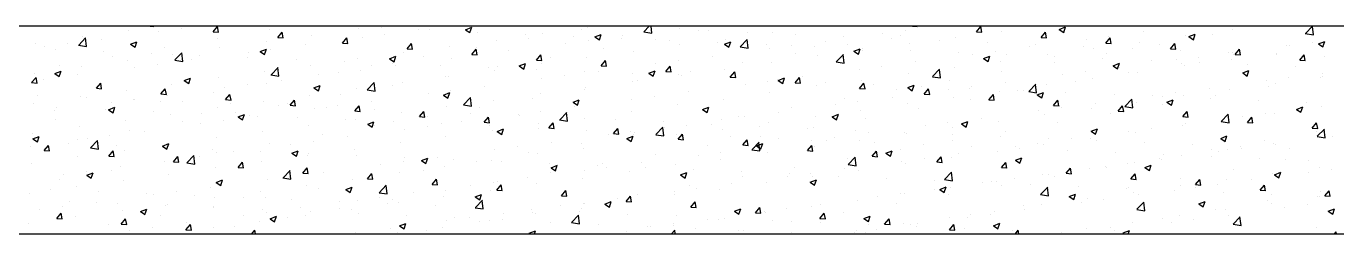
# Model space of a CAD drawing. Header units: millimetres. Extents: x 331487 to 517269, y 198509 to 399936.
# Drawn here: x 445057 to 446511, y 332579 to 332809 of the extents above; entities that cross this region are included whole.
import ezdxf

# ---------------------------------------------------------------- set-up
doc = ezdxf.new("R2010")
doc.units = ezdxf.units.MM
doc.header["$MEASUREMENT"] = 0
doc.layers.add('9th_Column', color=2, linetype='Continuous', lineweight=25)
doc.layers.add('COLUMN', color=6, linetype='Continuous')

msp = doc.modelspace()

# ---------------------------------------------------------------- linework, layer by layer
at = {"layer": '9th_Column'}
for p, q in [((447704.3, 332808.5), (443134.3, 332808.5)), ((442904.3, 332578.5), (447934.3, 332578.5))]:
    msp.add_line(p, q, dxfattribs=at)
at = {"layer": 'COLUMN', "color": 2, "linetype": 'Continuous'}
for p, q in [((445170.1, 332804), (445170.1, 332804)), ((445194.1, 332808.5), (445198.2, 332808.2)), ((445198.2, 332808.1), (445198.1, 332808.5)), ((445203.3, 332802.4), (445203.3, 332802.4)), ((445228.4, 332805.7), (445228.4, 332805.7)), ((445263.9, 332802.4), (445268.8, 332808.1)), ((445263.9, 332802.4), (445269.9, 332801.9)), ((445269.9, 332801.9), (445268.8, 332808.1)), ((445326.8, 332804.9), (445326.8, 332804.9)), ((445335.7, 332796.1), (445340.5, 332801.9)), ((445341.6, 332795.6), (445340.5, 332801.9)), ((445425.2, 332805.6), (445425.2, 332805.6)), ((445450.3, 332806.7), (445450.3, 332806.7)), ((445492.1, 332804.4), (445492.1, 332804.4)), ((445503.7, 332804.4), (445503.7, 332804.4)), ((445543.8, 332804.7), (445550.8, 332807.4)), ((445543.8, 332804.7), (445548.8, 332801.4)), ((445548.8, 332801.4), (445550.8, 332807.4)), ((445557.1, 332802.1), (445557.1, 332802.1)), ((445629.1, 332800.3), (445629.1, 332800.3)), ((445672.6, 332805.3), (445672.6, 332805.3)), ((445679.6, 332806.7), (445679.6, 332806.7)), ((445741.8, 332802.3), (445747.8, 332808.5)), ((445741.8, 332802.2), (445750.6, 332800.8)), ((445749.5, 332806.6), (445749.5, 332806.6)), ((445750.6, 332800.9), (445749.8, 332808.5)), ((445781, 332806.5), (445781, 332806.5)), ((445802.9, 332804.3), (445802.9, 332804.3)), ((445813.2, 332803.4), (445813.2, 332803.4)), ((445856.3, 332802), (445856.3, 332802)), ((445884.1, 332801.8), (445884.1, 332801.8)), ((446006.9, 332800.2), (446006.9, 332800.2)), ((446031.9, 332803.5), (446031.9, 332803.5)), ((446040, 332808.5), (446045, 332808.1)), ((446045, 332808.1), (446044.9, 332808.5)), ((446069.8, 332808.5), (446069.8, 332808.5)), ((446084.6, 332808.4), (446084.6, 332808.4)), ((446110.8, 332802.3), (446115.6, 332808.1)), ((446110.8, 332802.3), (446116.8, 332801.8)), ((446116.7, 332801.8), (446115.6, 332808.1)), ((446138.6, 332802.9), (446138.6, 332802.9)), ((446182.5, 332796), (446187.3, 332801.8)), ((446188.5, 332795.5), (446187.3, 332801.8)), ((446202.7, 332805), (446209.7, 332807.7)), ((446202.7, 332805), (446207.6, 332801.6)), ((446207.6, 332801.6), (446209.7, 332807.7)), ((446295.6, 332802.3), (446295.6, 332802.3)), ((446394.4, 332805.1), (446394.4, 332805.1)), ((446475.6, 332800.3), (446484.5, 332799)), ((446475.7, 332800.4), (446483.4, 332808.5)), ((446484.5, 332799), (446483.4, 332808.4)), ((445066.9, 332789.5), (445066.9, 332789.5)), ((445077.3, 332785.8), (445077.3, 332785.8)), ((445102.3, 332789.1), (445102.3, 332789.1)), ((445114.7, 332787.6), (445123.6, 332786.2)), ((445114.8, 332787.7), (445122.5, 332795.8)), ((445118.8, 332797), (445118.8, 332797)), ((445123.6, 332786.2), (445122.5, 332795.7)), ((445140.2, 332794.1), (445140.2, 332794.1)), ((445172.4, 332788.5), (445179.4, 332791.2)), ((445172.4, 332788.5), (445177.3, 332785.2)), ((445177.3, 332785.2), (445179.3, 332791.2)), ((445268.5, 332794.9), (445268.5, 332794.9)), ((445322.7, 332791.7), (445322.7, 332791.7)), ((445335.7, 332796.1), (445341.6, 332795.6)), ((445366, 332787.8), (445366, 332787.8)), ((445373.2, 332798.1), (445373.2, 332798.1)), ((445407.4, 332789.9), (445412.2, 332795.6)), ((445407.4, 332789.9), (445413.4, 332789.3)), ((445413.4, 332789.3), (445412.2, 332795.6)), ((445429.2, 332796.1), (445429.2, 332796.1)), ((445454.2, 332799.4), (445454.2, 332799.4)), ((445479.1, 332783.6), (445483.9, 332789.3)), ((445485.1, 332783), (445483.9, 332789.3)), ((445525.8, 332785.7), (445525.8, 332785.7)), ((445577.8, 332793.2), (445577.8, 332793.2)), ((445610.5, 332799.9), (445610.5, 332799.9)), ((445614.3, 332795.3), (445614.3, 332795.3)), ((445655, 332789.9), (445655, 332789.9)), ((445663.9, 332797.6), (445663.9, 332797.6)), ((445680, 332793.2), (445680, 332793.2)), ((445687.5, 332796.7), (445694.5, 332799.4)), ((445687.5, 332796.7), (445692.5, 332793.4)), ((445692.5, 332793.4), (445694.5, 332799.4)), ((445717.3, 332795.4), (445717.3, 332795.4)), ((445717.9, 332798.2), (445717.9, 332798.2)), ((445754.8, 332793.4), (445754.8, 332793.4)), ((445770.6, 332793.1), (445770.6, 332793.1)), ((445781.7, 332787.9), (445781.7, 332787.9)), ((445824, 332790.9), (445824, 332790.9)), ((445831.2, 332788.7), (445838.2, 332791.4)), ((445831.2, 332788.7), (445836.2, 332785.4)), ((445832.2, 332794.3), (445832.2, 332794.3)), ((445836.2, 332785.4), (445838.2, 332791.4)), ((445848.5, 332785.7), (445857.4, 332784.3)), ((445848.6, 332785.8), (445856.4, 332793.9)), ((445857.4, 332784.3), (445856.3, 332793.8)), ((445877.4, 332788.6), (445877.4, 332788.6)), ((445905.8, 332786.9), (445905.8, 332786.9)), ((445909.7, 332799.8), (445909.7, 332799.8)), ((445930.8, 332786.4), (445930.8, 332786.4)), ((445943.7, 332791.9), (445943.7, 332791.9)), ((445963.1, 332797.5), (445963.1, 332797.5)), ((445968, 332788.4), (445968, 332788.4)), ((446016.5, 332795.3), (446016.5, 332795.3)), ((446026.3, 332798.4), (446026.3, 332798.4)), ((446036.7, 332789.5), (446036.7, 332789.5)), ((446069.8, 332793), (446069.8, 332793)), ((446088, 332796.5), (446088, 332796.5)), ((446123.2, 332790.8), (446123.2, 332790.8)), ((446169.5, 332785.7), (446169.5, 332785.7)), ((446176.6, 332788.5), (446176.6, 332788.5)), ((446182.5, 332796), (446188.5, 332795.5)), ((446230, 332786.3), (446230, 332786.3)), ((446232.7, 332794), (446232.7, 332794)), ((446254.2, 332789.8), (446259, 332795.5)), ((446254.2, 332789.8), (446260.2, 332789.2)), ((446257.7, 332797.3), (446257.7, 332797.3)), ((446260.2, 332789.2), (446259, 332795.5)), ((446291.1, 332790.6), (446291.1, 332790.6)), ((446313.8, 332788.8), (446313.8, 332788.8)), ((446326, 332783.5), (446330.8, 332789.2)), ((446331.9, 332783), (446330.8, 332789.2)), ((446343.1, 332798.1), (446343.1, 332798.1)), ((446346.4, 332797), (446353.4, 332799.6)), ((446346.4, 332797), (446351.4, 332793.6)), ((446351.4, 332793.6), (446353.4, 332799.6)), ((446372.1, 332798.8), (446372.1, 332798.8)), ((446454.4, 332786.9), (446454.4, 332786.9)), ((446458.5, 332787.7), (446458.5, 332787.7)), ((446483.5, 332791), (446483.5, 332791)), ((446490.1, 332789), (446497.1, 332791.6)), ((446490.1, 332789), (446495.1, 332785.6)), ((446495.1, 332785.6), (446497.1, 332791.6)), ((446495.6, 332785.7), (446495.6, 332785.7)), ((445089.1, 332782.8), (445089.1, 332782.8)), ((445142.4, 332780.5), (445142.4, 332780.5)), ((445151.8, 332774.9), (445151.8, 332774.9)), ((445195.8, 332778.3), (445195.8, 332778.3)), ((445210.1, 332784.9), (445210.1, 332784.9)), ((445219.4, 332777.1), (445219.4, 332777.1)), ((445221.5, 332771.1), (445229.3, 332779.2)), ((445230.3, 332769.6), (445229.2, 332779.1)), ((445239.9, 332771.2), (445239.9, 332771.2)), ((445249.2, 332776), (445249.2, 332776)), ((445271.4, 332784.6), (445271.4, 332784.6)), ((445302.6, 332773.8), (445302.6, 332773.8)), ((445303.1, 332779.5), (445303.1, 332779.5)), ((445316.1, 332780.5), (445323.1, 332783.2)), ((445316.1, 332780.5), (445321, 332777.2)), ((445321, 332777.1), (445323.1, 332783.2)), ((445328.1, 332782.8), (445328.1, 332782.8)), ((445356, 332771.5), (445356, 332771.5)), ((445424, 332772.3), (445424, 332772.3)), ((445459.8, 332772.5), (445466.8, 332775.2)), ((445459.8, 332772.5), (445464.8, 332769.1)), ((445464.7, 332769.1), (445466.8, 332775.2)), ((445475.3, 332779.3), (445475.3, 332779.3)), ((445479.1, 332783.6), (445485.1, 332783.1)), ((445497.6, 332775.3), (445497.6, 332775.3)), ((445528.9, 332773.3), (445528.9, 332773.3)), ((445550.8, 332777.3), (445555.7, 332783)), ((445550.8, 332777.3), (445556.8, 332776.8)), ((445553.9, 332776.6), (445553.9, 332776.6)), ((445556.8, 332776.8), (445555.7, 332783)), ((445555.9, 332785.3), (445555.9, 332785.3)), ((445591.8, 332781.6), (445591.8, 332781.6)), ((445622.6, 332771), (445627.4, 332776.8)), ((445628.5, 332770.5), (445627.4, 332776.8)), ((445638.2, 332773.4), (445638.2, 332773.4)), ((445678.4, 332773.4), (445678.4, 332773.4)), ((445696.5, 332783.4), (445696.5, 332783.4)), ((445730.3, 332780.9), (445730.3, 332780.9)), ((445817.6, 332775.3), (445817.6, 332775.3)), ((445880.8, 332783.6), (445880.8, 332783.6)), ((445909.7, 332778.4), (445909.7, 332778.4)), ((445934.2, 332775.6), (445934.2, 332775.6)), ((445955.3, 332769.2), (445963.1, 332777.3)), ((445964.1, 332767.7), (445963, 332777.2)), ((445974.9, 332780.7), (445981.9, 332783.4)), ((445974.9, 332780.7), (445979.9, 332777.4)), ((445979.9, 332777.4), (445981.9, 332783.4)), ((445984.2, 332784.1), (445984.2, 332784.1)), ((445984.8, 332782), (445984.8, 332782)), ((446037.5, 332781.8), (446037.5, 332781.8)), ((446090.9, 332779.6), (446090.9, 332779.6)), ((446106.6, 332777.4), (446106.6, 332777.4)), ((446118.7, 332772.7), (446125.7, 332775.4)), ((446118.7, 332772.7), (446123.6, 332769.4)), ((446123.6, 332769.4), (446125.6, 332775.4)), ((446131.6, 332780.7), (446131.6, 332780.7)), ((446144.3, 332777.3), (446144.3, 332777.3)), ((446189.3, 332777.1), (446189.3, 332777.1)), ((446197.7, 332775.1), (446197.7, 332775.1)), ((446240.6, 332784.2), (446240.6, 332784.2)), ((446251.1, 332772.8), (446251.1, 332772.8)), ((446255.5, 332778.8), (446255.5, 332778.8)), ((446283.4, 332784), (446283.4, 332784)), ((446326, 332783.5), (446331.9, 332783)), ((446332.4, 332771.1), (446332.4, 332771.1)), ((446336.8, 332781.7), (446336.8, 332781.7)), ((446357.5, 332774.4), (446357.5, 332774.4)), ((446390.1, 332779.5), (446390.1, 332779.5)), ((446393.2, 332771.8), (446393.2, 332771.8)), ((446395.3, 332779.4), (446395.3, 332779.4)), ((446396.1, 332776.9), (446396.1, 332776.9)), ((446397.7, 332777.2), (446402.5, 332783)), ((446397.7, 332777.2), (446403.7, 332776.7)), ((446403.7, 332776.7), (446402.5, 332783)), ((446443.5, 332777.2), (446443.5, 332777.2)), ((446443.7, 332778.2), (446443.7, 332778.2)), ((446469.4, 332770.9), (446474.2, 332776.7)), ((446475.4, 332770.4), (446474.2, 332776.7)), ((446496.9, 332775), (446496.9, 332775)), ((445088.3, 332756.3), (445095.3, 332758.9)), ((445093.3, 332752.9), (445095.3, 332758.9)), ((445093.5, 332764.9), (445093.5, 332764.9)), ((445117.6, 332763.7), (445117.6, 332763.7)), ((445168.9, 332770.7), (445168.9, 332770.7)), ((445177, 332762.9), (445177, 332762.9)), ((445202.1, 332766.2), (445202.1, 332766.2)), ((445221.4, 332771), (445230.3, 332769.6)), ((445321.5, 332758.4), (445321.5, 332758.4)), ((445328.2, 332754.6), (445336, 332762.7)), ((445337, 332753.1), (445335.9, 332762.6)), ((445372, 332764.8), (445372, 332764.8)), ((445402.8, 332756.7), (445402.8, 332756.7)), ((445409.4, 332769.3), (445409.4, 332769.3)), ((445427.9, 332760), (445427.9, 332760)), ((445439.3, 332765.3), (445439.3, 332765.3)), ((445462.7, 332767), (445462.7, 332767)), ((445465.8, 332765), (445465.8, 332765)), ((445516.1, 332764.7), (445516.1, 332764.7)), ((445569.5, 332762.5), (445569.5, 332762.5)), ((445576.5, 332759.9), (445576.5, 332759.9)), ((445579.9, 332763.4), (445579.9, 332763.4)), ((445603.5, 332764.5), (445610.5, 332767.2)), ((445603.5, 332764.5), (445608.5, 332761.1)), ((445608.5, 332761.1), (445610.5, 332767.2)), ((445622.6, 332771), (445628.5, 332770.5)), ((445622.9, 332760.2), (445622.9, 332760.2)), ((445627.9, 332767), (445627.9, 332767)), ((445676.3, 332758), (445676.3, 332758)), ((445691.6, 332758.7), (445691.6, 332758.7)), ((445694.3, 332764.7), (445699.1, 332770.5)), ((445694.3, 332764.7), (445700.3, 332764.2)), ((445700.3, 332764.2), (445699.1, 332770.5)), ((445747.2, 332756.5), (445754.2, 332759.2)), ((445752.2, 332753.1), (445754.2, 332759.2)), ((445754.7, 332767), (445754.7, 332767)), ((445766, 332758.5), (445770.8, 332764.2)), ((445766, 332758.5), (445772, 332758)), ((445772, 332757.9), (445770.8, 332764.2)), ((445779.8, 332770.3), (445779.8, 332770.3)), ((445793, 332758.4), (445793, 332758.4)), ((445831, 332761), (445831, 332761)), ((445837.7, 332752.2), (445842.6, 332757.9)), ((445843.7, 332751.7), (445842.6, 332757.9)), ((445851.4, 332768.4), (445851.4, 332768.4)), ((445882.9, 332768.5), (445882.9, 332768.5)), ((445955.2, 332769.1), (445964.1, 332767.7)), ((445980.5, 332760.8), (445980.5, 332760.8)), ((446005.6, 332764.1), (446005.6, 332764.1)), ((446043.5, 332769.1), (446043.5, 332769.1)), ((446062, 332752.7), (446069.8, 332760.8)), ((446070.8, 332751.2), (446069.7, 332760.7)), ((446086.8, 332763.2), (446086.8, 332763.2)), ((446137.3, 332769.6), (446137.3, 332769.6)), ((446138.8, 332758.8), (446138.8, 332758.8)), ((446197.1, 332768.8), (446197.1, 332768.8)), ((446231.4, 332757.8), (446231.4, 332757.8)), ((446262.4, 332764.7), (446269.4, 332767.4)), ((446262.4, 332764.7), (446267.3, 332761.4)), ((446267.3, 332761.3), (446269.4, 332767.4)), ((446269.3, 332762.8), (446269.3, 332762.8)), ((446279.4, 332756.9), (446279.4, 332756.9)), ((446289.9, 332757.3), (446289.9, 332757.3)), ((446304.5, 332770.6), (446304.5, 332770.6)), ((446337.7, 332766.9), (446337.7, 332766.9)), ((446341.9, 332764.8), (446341.9, 332764.8)), ((446357.8, 332768.3), (446357.8, 332768.3)), ((446406.1, 332756.7), (446413.1, 332759.4)), ((446406.1, 332756.7), (446411.1, 332753.3)), ((446411, 332753.3), (446413.1, 332759.4)), ((446411.2, 332766.1), (446411.2, 332766.1)), ((446464.6, 332763.8), (446464.6, 332763.8)), ((446469.4, 332770.9), (446475.4, 332770.4)), ((446495.1, 332756.6), (446495.1, 332756.6)), ((445062.6, 332746), (445067.5, 332751.8)), ((445062.6, 332746), (445068.6, 332745.5)), ((445065.6, 332756.2), (445065.6, 332756.2)), ((445068.6, 332745.5), (445067.5, 332751.7)), ((445076, 332749.6), (445076, 332749.6)), ((445088.3, 332756.3), (445093.3, 332752.9)), ((445113.9, 332754.6), (445113.9, 332754.6)), ((445134.4, 332739.7), (445139.2, 332745.5)), ((445140.3, 332739.2), (445139.2, 332745.5)), ((445218.2, 332743.8), (445218.2, 332743.8)), ((445232, 332748.3), (445239, 332750.9)), ((445232, 332748.3), (445237, 332744.9)), ((445237, 332744.9), (445239, 332750.9)), ((445270.2, 332751.3), (445270.2, 332751.3)), ((445301.8, 332743.4), (445301.8, 332743.4)), ((445322.7, 332745.3), (445322.7, 332745.3)), ((445328.1, 332754.5), (445337, 332753.1)), ((445339.7, 332748.4), (445339.7, 332748.4)), ((445375.8, 332740.2), (445382.8, 332742.9)), ((445380.7, 332736.9), (445382.8, 332742.9)), ((445381, 332755.3), (445381, 332755.3)), ((445434.9, 332738), (445442.7, 332746.1)), ((445443.7, 332736.5), (445442.6, 332746)), ((445463.3, 332743.3), (445463.3, 332743.3)), ((445474.1, 332746), (445474.1, 332746)), ((445521.6, 332753.3), (445521.6, 332753.3)), ((445524.6, 332752.4), (445524.6, 332752.4)), ((445565.5, 332742.1), (445565.5, 332742.1)), ((445628.7, 332750.4), (445628.7, 332750.4)), ((445653.7, 332753.7), (445653.7, 332753.7)), ((445729.1, 332747.6), (445729.1, 332747.6)), ((445729.7, 332755.7), (445729.7, 332755.7)), ((445734.7, 332748.4), (445734.7, 332748.4)), ((445747.2, 332756.5), (445752.2, 332753.1)), ((445780.5, 332754.6), (445780.5, 332754.6)), ((445783, 332753.5), (445783, 332753.5)), ((445836.4, 332751.2), (445836.4, 332751.2)), ((445837.7, 332752.2), (445843.7, 332751.7)), ((445854.5, 332744.2), (445854.5, 332744.2)), ((445879.5, 332747.5), (445879.5, 332747.5)), ((445889.8, 332749), (445889.8, 332749)), ((445890.9, 332748.5), (445897.9, 332751.2)), ((445890.9, 332748.5), (445895.9, 332745.1)), ((445895.9, 332745.1), (445897.9, 332751.2)), ((445909.5, 332745.9), (445914.3, 332751.7)), ((445909.5, 332745.9), (445915.4, 332745.4)), ((445915.4, 332745.4), (445914.3, 332751.7)), ((445917.4, 332752.5), (445917.4, 332752.5)), ((445933, 332742.3), (445933, 332742.3)), ((445943.2, 332746.7), (445943.2, 332746.7)), ((445981.2, 332739.6), (445986, 332745.4)), ((445983.5, 332748.7), (445983.5, 332748.7)), ((445987.2, 332739.1), (445986, 332745.4)), ((445996.6, 332744.4), (445996.6, 332744.4)), ((446034.6, 332740.5), (446041.6, 332743.1)), ((446035.5, 332756.2), (446035.5, 332756.2)), ((446039.6, 332737.1), (446041.6, 332743.1)), ((446049.9, 332742.2), (446049.9, 332742.2)), ((446061.9, 332752.6), (446070.8, 332751.2)), ((446080.5, 332748.8), (446080.5, 332748.8)), ((446143.2, 332746.2), (446143.2, 332746.2)), ((446168.7, 332736.1), (446176.5, 332744.2)), ((446177.5, 332734.6), (446176.4, 332744.1)), ((446188.1, 332743.8), (446188.1, 332743.8)), ((446206.4, 332754.5), (446206.4, 332754.5)), ((446221.1, 332746.8), (446221.1, 332746.8)), ((446239.4, 332750.9), (446239.4, 332750.9)), ((446432.2, 332748.3), (446432.2, 332748.3)), ((446442.5, 332744.9), (446442.5, 332744.9)), ((446457.2, 332751.6), (446457.2, 332751.6)), ((446492.6, 332751.9), (446492.6, 332751.9)), ((446494.4, 332752.4), (446494.4, 332752.4)), ((445069.6, 332731.7), (445069.6, 332731.7)), ((445116.4, 332730.4), (445116.4, 332730.4)), ((445123, 332729.4), (445123, 332729.4)), ((445134.4, 332739.7), (445140.3, 332739.2)), ((445167.7, 332737.4), (445167.7, 332737.4)), ((445206.1, 332733.5), (445210.9, 332739.2)), ((445206.1, 332733.5), (445212.1, 332732.9)), ((445212.1, 332732.9), (445210.9, 332739.2)), ((445213.6, 332731.8), (445213.6, 332731.8)), ((445264.3, 332735.3), (445264.3, 332735.3)), ((445276.8, 332740.1), (445276.8, 332740.1)), ((445277.8, 332727.2), (445282.6, 332732.9)), ((445283.8, 332726.7), (445282.6, 332732.9)), ((445370.8, 332731.5), (445370.8, 332731.5)), ((445375.8, 332740.2), (445380.7, 332736.9)), ((445404.9, 332733.3), (445404.9, 332733.3)), ((445422.7, 332739), (445422.7, 332739)), ((445434.8, 332737.9), (445443.7, 332736.5)), ((445502.6, 332733.8), (445502.6, 332733.8)), ((445519.5, 332732.2), (445526.5, 332734.9)), ((445519.5, 332732.2), (445524.4, 332728.9)), ((445524.4, 332728.9), (445526.5, 332734.9)), ((445527.6, 332737.1), (445527.6, 332737.1)), ((445541.7, 332721.5), (445549.4, 332729.6)), ((445550.5, 332720), (445549.4, 332729.5)), ((445618.1, 332728.4), (445618.1, 332728.4)), ((445626.7, 332733.7), (445626.7, 332733.7)), ((445676.4, 332738.4), (445676.4, 332738.4)), ((445677.2, 332740.1), (445677.2, 332740.1)), ((445728.4, 332727.6), (445728.4, 332727.6)), ((445753.5, 332730.9), (445753.5, 332730.9)), ((445791.3, 332735.9), (445791.3, 332735.9)), ((445829.8, 332727.7), (445829.8, 332727.7)), ((445881.7, 332735.2), (445881.7, 332735.2)), ((445963.9, 332728.8), (445963.9, 332728.8)), ((445981.2, 332739.6), (445987.2, 332739.1)), ((446017.1, 332729.6), (446017.1, 332729.6)), ((446022.2, 332738.8), (446022.2, 332738.8)), ((446034.6, 332740.5), (446039.6, 332737.1)), ((446052.9, 332733.4), (446057.7, 332739.1)), ((446052.9, 332733.4), (446058.9, 332732.9)), ((446058.9, 332732.8), (446057.7, 332739.1)), ((446080.3, 332737.9), (446080.3, 332737.9)), ((446085.6, 332729.9), (446085.6, 332729.9)), ((446103.3, 332739.9), (446103.3, 332739.9)), ((446105.3, 332741.2), (446105.3, 332741.2)), ((446124.6, 332727.1), (446129.5, 332732.8)), ((446130.6, 332726.6), (446129.5, 332732.8)), ((446136.1, 332736.3), (446136.1, 332736.3)), ((446156.7, 332737.7), (446156.7, 332737.7)), ((446162.8, 332736.8), (446162.8, 332736.8)), ((446168.7, 332736), (446177.5, 332734.6)), ((446178.3, 332732.5), (446185.3, 332735.1)), ((446178.3, 332732.5), (446183.3, 332729.1)), ((446183.3, 332729.1), (446185.3, 332735.1)), ((446210.1, 332735.4), (446210.1, 332735.4)), ((446263.5, 332733.2), (446263.5, 332733.2)), ((446275.5, 332719.6), (446283.3, 332727.7)), ((446284.3, 332718.1), (446283.2, 332727.6)), ((446306.1, 332731.7), (446306.1, 332731.7)), ((446316.9, 332730.9), (446316.9, 332730.9)), ((446331.2, 332735), (446331.2, 332735)), ((446340.6, 332731.5), (446340.6, 332731.5)), ((446369, 332740), (446369, 332740)), ((446370.2, 332728.7), (446370.2, 332728.7)), ((446375.9, 332731.9), (446375.9, 332731.9)), ((446392, 332738.5), (446392, 332738.5)), ((446434.2, 332741.9), (446434.2, 332741.9)), ((445064.4, 332722.9), (445064.4, 332722.9)), ((445087.6, 332715.2), (445087.6, 332715.2)), ((445090.7, 332718.3), (445090.7, 332718.3)), ((445144.1, 332716), (445144.1, 332716)), ((445147.7, 332715.2), (445147.7, 332715.2)), ((445148, 332716), (445155, 332718.7)), ((445148, 332716), (445153, 332712.6)), ((445150.7, 332723.5), (445150.7, 332723.5)), ((445153, 332712.6), (445155, 332718.7)), ((445175.8, 332726.8), (445175.8, 332726.8)), ((445176.4, 332727.2), (445176.4, 332727.2)), ((445197.4, 332713.7), (445197.4, 332713.7)), ((445206, 332725.2), (445206, 332725.2)), ((445229.7, 332724.9), (445229.7, 332724.9)), ((445268.9, 332718), (445268.9, 332718)), ((445277.8, 332727.2), (445283.8, 332726.7)), ((445283.1, 332722.7), (445283.1, 332722.7)), ((445288.3, 332713.3), (445288.3, 332713.3)), ((445320.3, 332725.1), (445320.3, 332725.1)), ((445336.5, 332720.4), (445336.5, 332720.4)), ((445346.6, 332723.3), (445346.6, 332723.3)), ((445349.5, 332720.9), (445354.4, 332726.7)), ((445349.5, 332720.9), (445355.5, 332720.4)), ((445355.5, 332720.4), (445354.4, 332726.6)), ((445376.5, 332717.2), (445376.5, 332717.2)), ((445389.9, 332718.2), (445389.9, 332718.2)), ((445401.6, 332720.5), (445401.6, 332720.5)), ((445421.3, 332714.6), (445426.1, 332720.4)), ((445421.3, 332714.6), (445427.2, 332714.1)), ((445427.2, 332714.1), (445426.1, 332720.4)), ((445439.4, 332725.5), (445439.4, 332725.5)), ((445443.3, 332715.9), (445443.3, 332715.9)), ((445493, 332708.4), (445497.8, 332714.1)), ((445496.7, 332713.6), (445496.7, 332713.6)), ((445499, 332707.8), (445497.8, 332714.1)), ((445523.4, 332719.1), (445523.4, 332719.1)), ((445541.6, 332721.4), (445550.5, 332720)), ((445559.8, 332718.3), (445559.8, 332718.3)), ((445575.3, 332726.6), (445575.3, 332726.6)), ((445627.4, 332714.3), (445627.4, 332714.3)), ((445648.4, 332704.9), (445656.2, 332713)), ((445657.2, 332703.4), (445656.1, 332712.9)), ((445663.2, 332724.2), (445670.2, 332726.9)), ((445663.2, 332724.2), (445668.2, 332720.9)), ((445665.3, 332719.3), (445665.3, 332719.3)), ((445668.2, 332720.9), (445670.2, 332726.9)), ((445727.9, 332714.3), (445727.9, 332714.3)), ((445779.2, 332721.3), (445779.2, 332721.3)), ((445806.9, 332716.2), (445813.9, 332718.9)), ((445806.9, 332716.2), (445811.9, 332712.9)), ((445811.9, 332712.9), (445813.9, 332718.9)), ((445891.1, 332713), (445891.1, 332713)), ((445905.5, 332718.7), (445905.5, 332718.7)), ((445954.2, 332721.3), (445954.2, 332721.3)), ((445979.3, 332724.6), (445979.3, 332724.6)), ((445982.3, 332715.4), (445982.3, 332715.4)), ((446034.3, 332722.9), (446034.3, 332722.9)), ((446046.1, 332716.8), (446046.1, 332716.8)), ((446104.5, 332726.8), (446104.5, 332726.8)), ((446124.6, 332727.1), (446130.6, 332726.6)), ((446180.1, 332715.1), (446180.1, 332715.1)), ((446196.4, 332720.8), (446201.2, 332726.6)), ((446196.4, 332720.8), (446202.4, 332720.3)), ((446202.3, 332720.3), (446201.2, 332726.6)), ((446205.1, 332718.4), (446205.1, 332718.4)), ((446238.2, 332717.6), (446238.2, 332717.6)), ((446243, 332723.4), (446243, 332723.4)), ((446268.1, 332714.5), (446272.9, 332720.3)), ((446268.1, 332714.5), (446274.1, 332714)), ((446274.1, 332714), (446272.9, 332720.3)), ((446275.4, 332719.5), (446284.3, 332718.1)), ((446288.7, 332724), (446288.7, 332724)), ((446317.6, 332721.9), (446317.6, 332721.9)), ((446322.1, 332724.4), (446329.1, 332727.1)), ((446322.1, 332724.4), (446327, 332721.1)), ((446327, 332721.1), (446329.1, 332727.1)), ((446339.8, 332708.3), (446344.6, 332714)), ((446345.8, 332707.7), (446344.6, 332714)), ((446423.6, 332726.4), (446423.6, 332726.4)), ((446465.8, 332716.4), (446472.8, 332719.1)), ((446465.8, 332716.4), (446470.7, 332713.1)), ((446468.8, 332717.1), (446468.8, 332717.1)), ((446470.7, 332713.1), (446472.8, 332719.1)), ((446477, 332724.1), (446477, 332724.1)), ((446493.2, 332719.1), (446493.2, 332719.1)), ((445089.4, 332705.2), (445089.4, 332705.2)), ((445166.5, 332704.2), (445166.5, 332704.2)), ((445217, 332710.6), (445217, 332710.6)), ((445230, 332703.3), (445230, 332703.3)), ((445250.5, 332700.6), (445250.5, 332700.6)), ((445250.8, 332711.5), (445250.8, 332711.5)), ((445275.5, 332703.9), (445275.5, 332703.9)), ((445291.7, 332708), (445298.7, 332710.7)), ((445291.7, 332708), (445296.7, 332704.6)), ((445296.7, 332704.6), (445298.7, 332710.7)), ((445304.2, 332709.2), (445304.2, 332709.2)), ((445313.4, 332708.9), (445313.4, 332708.9)), ((445357.6, 332707), (445357.6, 332707)), ((445411, 332704.7), (445411, 332704.7)), ((445421.5, 332705.7), (445421.5, 332705.7)), ((445435.4, 332700), (445442.4, 332702.7)), ((445435.4, 332700), (445440.4, 332696.6)), ((445440.4, 332696.6), (445442.4, 332702.7)), ((445464.4, 332702.5), (445464.4, 332702.5)), ((445472.9, 332712.7), (445472.9, 332712.7)), ((445493, 332708.4), (445499, 332707.8)), ((445501.4, 332708.3), (445501.4, 332708.3)), ((445517.7, 332700.2), (445517.7, 332700.2)), ((445539.2, 332702.7), (445539.2, 332702.7)), ((445550, 332711.4), (445550, 332711.4)), ((445564.7, 332702.1), (445569.5, 332707.8)), ((445564.7, 332702.1), (445570.7, 332701.6)), ((445570.7, 332701.6), (445569.5, 332707.8)), ((445602.4, 332711), (445602.4, 332711)), ((445603.4, 332709.1), (445603.4, 332709.1)), ((445625.4, 332700.4), (445625.4, 332700.4)), ((445636.4, 332695.8), (445641.3, 332701.6)), ((445642.4, 332695.3), (445641.3, 332701.5)), ((445648.3, 332704.8), (445657.2, 332703.4)), ((445656.8, 332706.9), (445656.8, 332706.9)), ((445676, 332706.8), (445676, 332706.8)), ((445710.2, 332704.6), (445710.2, 332704.6)), ((445763.6, 332702.4), (445763.6, 332702.4)), ((445788.9, 332698.7), (445788.9, 332698.7)), ((445816.9, 332700.1), (445816.9, 332700.1)), ((445828.2, 332704.7), (445828.2, 332704.7)), ((445847.2, 332708.7), (445847.2, 332708.7)), ((445853.2, 332708), (445853.2, 332708)), ((445880.5, 332701.9), (445880.5, 332701.9)), ((445931.8, 332709), (445931.8, 332709)), ((445950.6, 332708.2), (445957.6, 332710.9)), ((445950.6, 332708.2), (445955.6, 332704.9)), ((445955.6, 332704.9), (445957.6, 332710.9)), ((445987.8, 332706.8), (445987.8, 332706.8)), ((446054, 332698.5), (446054, 332698.5)), ((446079, 332701.8), (446079, 332701.8)), ((446094.3, 332700.2), (446101.3, 332702.9)), ((446094.3, 332700.2), (446099.3, 332696.8)), ((446099.3, 332696.8), (446101.3, 332702.9)), ((446116.9, 332706.8), (446116.9, 332706.8)), ((446134.9, 332703), (446134.9, 332703)), ((446186.8, 332710.5), (446186.8, 332710.5)), ((446201, 332701.8), (446201, 332701.8)), ((446259.3, 332711.8), (446259.3, 332711.8)), ((446339.8, 332708.3), (446345.8, 332707.8)), ((446342.7, 332700.5), (446342.7, 332700.5)), ((446382.1, 332702.9), (446391, 332701.5)), ((446382.2, 332703), (446390, 332711.1)), ((446391, 332701.5), (446389.9, 332711)), ((446390.8, 332705.2), (446390.8, 332705.2)), ((446405.9, 332708.8), (446405.9, 332708.8)), ((446411.6, 332702), (446416.4, 332707.7)), ((446411.6, 332702), (446417.5, 332701.5)), ((446417.5, 332701.5), (446416.4, 332707.7)), ((446430.9, 332712.1), (446430.9, 332712.1)), ((446441.3, 332711.6), (446441.3, 332711.6)), ((446483.3, 332695.7), (446488.1, 332701.5)), ((446489.3, 332695.2), (446488.1, 332701.5)), ((445063.2, 332689.6), (445063.2, 332689.6)), ((445064, 332683.7), (445071, 332686.4)), ((445069, 332680.4), (445071, 332686.4)), ((445115.2, 332697.1), (445115.2, 332697.1)), ((445124.4, 332684), (445124.4, 332684)), ((445149.5, 332687.3), (445149.5, 332687.3)), ((445171.7, 332693.3), (445171.7, 332693.3)), ((445187.3, 332692.3), (445187.3, 332692.3)), ((445267.7, 332684.8), (445267.7, 332684.8)), ((445319.1, 332691.8), (445319.1, 332691.8)), ((445369.6, 332698.2), (445369.6, 332698.2)), ((445384.8, 332688.3), (445384.8, 332688.3)), ((445413.1, 332686.1), (445413.1, 332686.1)), ((445443.1, 332698.3), (445443.1, 332698.3)), ((445476.3, 332694.4), (445476.3, 332694.4)), ((445501.3, 332697.7), (445501.3, 332697.7)), ((445522.2, 332685.9), (445522.2, 332685.9)), ((445571.1, 332698), (445571.1, 332698)), ((445574.1, 332693.4), (445574.1, 332693.4)), ((445579.2, 332692), (445586.2, 332694.7)), ((445579.2, 332692), (445584.1, 332688.6)), ((445584.1, 332688.6), (445586.2, 332694.7)), ((445624.5, 332695.7), (445624.5, 332695.7)), ((445636.4, 332695.8), (445642.4, 332695.3)), ((445677.9, 332693.4), (445677.9, 332693.4)), ((445702.1, 332688.1), (445702.1, 332688.1)), ((445708.2, 332689.5), (445713, 332695.3)), ((445708.2, 332689.5), (445714.1, 332689)), ((445714.1, 332689), (445713, 332695.3)), ((445722.9, 332684), (445729.9, 332686.7)), ((445722.9, 332684), (445727.8, 332680.6)), ((445727.1, 332691.4), (445727.1, 332691.4)), ((445727.8, 332680.6), (445729.9, 332686.7)), ((445730.6, 332688.7), (445730.6, 332688.7)), ((445731.3, 332691.2), (445731.3, 332691.2)), ((445755, 332688.3), (445763.9, 332686.9)), ((445755.1, 332688.4), (445762.9, 332696.5)), ((445763.9, 332686.9), (445762.8, 332696.4)), ((445765, 332696.4), (445765, 332696.4)), ((445778, 332688), (445778, 332688)), ((445779.9, 332683.3), (445784.7, 332689)), ((445784.6, 332688.9), (445784.6, 332688.9)), ((445785.9, 332682.7), (445784.7, 332689)), ((445828.5, 332694.4), (445828.5, 332694.4)), ((445838, 332686.7), (445838, 332686.7)), ((445870.3, 332697.9), (445870.3, 332697.9)), ((445871.2, 332686.8), (445871.2, 332686.8)), ((445891.4, 332684.4), (445891.4, 332684.4)), ((445923.7, 332695.6), (445923.7, 332695.6)), ((445929.5, 332696.8), (445929.5, 332696.8)), ((445953, 332685.2), (445953, 332685.2)), ((445977.1, 332693.3), (445977.1, 332693.3)), ((445990.8, 332690.2), (445990.8, 332690.2)), ((446030.5, 332691.1), (446030.5, 332691.1)), ((446033.1, 332689.6), (446033.1, 332689.6)), ((446083.9, 332688.8), (446083.9, 332688.8)), ((446084.4, 332696.6), (446084.4, 332696.6)), ((446137.2, 332686.6), (446137.2, 332686.6)), ((446142.7, 332691.8), (446142.7, 332691.8)), ((446190.6, 332684.3), (446190.6, 332684.3)), ((446216.7, 332683.9), (446216.7, 332683.9)), ((446237, 332684.3), (446237, 332684.3)), ((446238, 332692.2), (446245, 332694.9)), ((446238, 332692.2), (446243, 332688.8)), ((446243, 332688.8), (446245, 332694.9)), ((446279.8, 332692.2), (446279.8, 332692.2)), ((446287.5, 332690.7), (446287.5, 332690.7)), ((446304.8, 332695.5), (446304.8, 332695.5)), ((446339.4, 332698.2), (446339.4, 332698.2)), ((446381.7, 332684.2), (446388.7, 332686.9)), ((446381.7, 332684.2), (446386.7, 332680.8)), ((446386.7, 332680.8), (446388.7, 332686.9)), ((446483.3, 332695.7), (446489.3, 332695.2)), ((446488.4, 332692.2), (446488.4, 332692.2)), ((446488.8, 332686.4), (446497.7, 332685)), ((446488.9, 332686.5), (446496.7, 332694.6)), ((446492, 332685.8), (446492, 332685.8)), ((446497.7, 332685), (446496.6, 332694.5)), ((446505.6, 332686), (446505.6, 332686)), ((445061.3, 332675.7), (445061.3, 332675.7)), ((445064, 332683.7), (445069, 332680.4)), ((445076.5, 332670.8), (445081.3, 332676.5)), ((445076.5, 332670.8), (445082.5, 332670.3)), ((445082.5, 332670.3), (445081.3, 332676.5)), ((445103.1, 332678.6), (445103.1, 332678.6)), ((445113.3, 332683.3), (445113.3, 332683.3)), ((445127.9, 332673.6), (445136.8, 332672.2)), ((445128, 332673.7), (445135.8, 332681.8)), ((445136.8, 332672.2), (445135.7, 332681.7)), ((445148.2, 332664.5), (445153.1, 332670.3)), ((445154.2, 332664), (445153.1, 332670.3)), ((445156.5, 332676.3), (445156.5, 332676.3)), ((445165.3, 332670.9), (445165.3, 332670.9)), ((445207.7, 332675.7), (445214.7, 332678.4)), ((445207.7, 332675.7), (445212.7, 332672.4)), ((445209.8, 332674.1), (445209.8, 332674.1)), ((445212.7, 332672.4), (445214.7, 332678.4)), ((445215.8, 332677.3), (445215.8, 332677.3)), ((445263.2, 332671.8), (445263.2, 332671.8)), ((445287.1, 332669.5), (445287.1, 332669.5)), ((445316.6, 332669.6), (445316.6, 332669.6)), ((445326.5, 332678.3), (445326.5, 332678.3)), ((445350.2, 332677.8), (445350.2, 332677.8)), ((445351.4, 332667.7), (445358.4, 332670.4)), ((445356.4, 332664.4), (445358.4, 332670.4)), ((445375.3, 332681.1), (445375.3, 332681.1)), ((445420.3, 332672.4), (445420.3, 332672.4)), ((445471.7, 332679.5), (445471.7, 332679.5)), ((445576.1, 332671.6), (445576.1, 332671.6)), ((445601.1, 332674.8), (445601.1, 332674.8)), ((445639, 332679.8), (445639, 332679.8)), ((445672.3, 332678.7), (445672.3, 332678.7)), ((445674.7, 332673.5), (445674.7, 332673.5)), ((445726.7, 332681), (445726.7, 332681)), ((445779.9, 332683.3), (445785.9, 332682.7)), ((445812.9, 332676.8), (445812.9, 332676.8)), ((445851.6, 332677), (445856.4, 332682.7)), ((445851.6, 332677), (445857.6, 332676.5)), ((445857.6, 332676.4), (445856.4, 332682.7)), ((445861.7, 332671.7), (445870.6, 332670.3)), ((445861.8, 332671.8), (445869.6, 332679.9)), ((445864.8, 332673.6), (445864.8, 332673.6)), ((445866.6, 332676), (445873.6, 332678.6)), ((445866.6, 332676), (445871.6, 332672.6)), ((445870.6, 332670.3), (445869.5, 332679.8)), ((445871.6, 332672.6), (445873.6, 332678.6)), ((445923.3, 332670.7), (445928.2, 332676.4)), ((445923.3, 332670.7), (445929.3, 332670.2)), ((445927.9, 332681.9), (445927.9, 332681.9)), ((445929.3, 332670.2), (445928.2, 332676.4)), ((445930.6, 332675.7), (445930.6, 332675.7)), ((445944.8, 332682.2), (445944.8, 332682.2)), ((445981.1, 332682.1), (445981.1, 332682.1)), ((445995.1, 332664.4), (445999.9, 332670.2)), ((445998.2, 332679.9), (445998.2, 332679.9)), ((446001, 332663.9), (445999.9, 332670.2)), ((446010.3, 332667.9), (446017.3, 332670.6)), ((446015.3, 332664.6), (446017.3, 332670.6)), ((446026, 332671.8), (446026, 332671.8)), ((446051.6, 332677.7), (446051.6, 332677.7)), ((446084.3, 332681.8), (446084.3, 332681.8)), ((446104.9, 332675.4), (446104.9, 332675.4)), ((446133.7, 332669.7), (446133.7, 332669.7)), ((446153.8, 332675.7), (446153.8, 332675.7)), ((446158.3, 332673.1), (446158.3, 332673.1)), ((446178.8, 332678.9), (446178.8, 332678.9)), ((446185.6, 332677.2), (446185.6, 332677.2)), ((446211.7, 332670.9), (446211.7, 332670.9)), ((446244, 332682.1), (446244, 332682.1)), ((446297.4, 332679.8), (446297.4, 332679.8)), ((446350.8, 332677.6), (446350.8, 332677.6)), ((446371.8, 332672.2), (446371.8, 332672.2)), ((446379.6, 332669.4), (446379.6, 332669.4)), ((446389.5, 332671.9), (446389.5, 332671.9)), ((446404.1, 332675.3), (446404.1, 332675.3)), ((446404.6, 332672.7), (446404.6, 332672.7)), ((446430.1, 332682.2), (446430.1, 332682.2)), ((446440.1, 332678.3), (446440.1, 332678.3)), ((446442.5, 332677.7), (446442.5, 332677.7)), ((446457.5, 332673), (446457.5, 332673)), ((445062, 332656.3), (445062, 332656.3)), ((445113.9, 332663.8), (445113.9, 332663.8)), ((445148.2, 332664.5), (445154.2, 332664)), ((445209.9, 332658.3), (445209.9, 332658.3)), ((445220, 332658.2), (445224.8, 332664)), ((445220, 332658.2), (445225.9, 332657.7)), ((445224.2, 332661.2), (445224.2, 332661.2)), ((445225.9, 332657.7), (445224.8, 332664)), ((445234.7, 332657.2), (445242.5, 332665.3)), ((445234.7, 332657.1), (445243.5, 332655.7)), ((445243.5, 332655.7), (445242.4, 332665.2)), ((445249.2, 332664.5), (445249.2, 332664.5)), ((445268.2, 332668.3), (445268.2, 332668.3)), ((445291.7, 332652), (445296.5, 332657.7)), ((445297.7, 332651.4), (445296.5, 332657.7)), ((445317.9, 332658.5), (445317.9, 332658.5)), ((445351.4, 332667.7), (445356.4, 332664.4)), ((445368.4, 332664.9), (445368.4, 332664.9)), ((445370, 332667.3), (445370, 332667.3)), ((445423.4, 332665.1), (445423.4, 332665.1)), ((445450, 332655), (445450, 332655)), ((445475, 332658.2), (445475, 332658.2)), ((445476.8, 332662.8), (445476.8, 332662.8)), ((445495.1, 332659.7), (445502.1, 332662.4)), ((445495.1, 332659.7), (445500.1, 332656.4)), ((445500.1, 332656.4), (445502.1, 332662.4)), ((445512.9, 332663.2), (445512.9, 332663.2)), ((445530.1, 332660.6), (445530.1, 332660.6)), ((445555.6, 332658.7), (445555.6, 332658.7)), ((445572.9, 332660.1), (445572.9, 332660.1)), ((445583.5, 332658.3), (445583.5, 332658.3)), ((445614, 332668.7), (445614, 332668.7)), ((445624.2, 332667.1), (445624.2, 332667.1)), ((445636.9, 332656), (445636.9, 332656)), ((445696.2, 332656.7), (445696.2, 332656.7)), ((445738.7, 332657), (445738.7, 332657)), ((445754.6, 332666.8), (445754.6, 332666.8)), ((445776.8, 332654.8), (445776.8, 332654.8)), ((445801.9, 332665.3), (445801.9, 332665.3)), ((445826.9, 332668.6), (445826.9, 332668.6)), ((445827.3, 332661.2), (445827.3, 332661.2)), ((445879.3, 332668.7), (445879.3, 332668.7)), ((445967.7, 332661.8), (445967.7, 332661.8)), ((445968.5, 332655.3), (445976.3, 332663.4)), ((445968.5, 332655.2), (445977.4, 332653.8)), ((445977.4, 332653.8), (445976.2, 332663.3)), ((445995.1, 332664.4), (446001, 332663.9)), ((446010.3, 332667.9), (446015.3, 332664.6)), ((446027.7, 332659.1), (446027.7, 332659.1)), ((446031.8, 332656.3), (446031.8, 332656.3)), ((446052.7, 332662.3), (446052.7, 332662.3)), ((446066.8, 332658.2), (446071.6, 332663.9)), ((446066.8, 332658.2), (446072.8, 332657.6)), ((446072.8, 332657.6), (446071.6, 332663.9)), ((446083.2, 332663.3), (446083.2, 332663.3)), ((446090.6, 332667.3), (446090.6, 332667.3)), ((446138.5, 332651.9), (446143.3, 332657.6)), ((446144.5, 332651.3), (446143.3, 332657.6)), ((446154, 332659.9), (446161, 332662.6)), ((446154, 332659.9), (446159, 332656.6)), ((446159, 332656.6), (446161, 332662.6)), ((446265.1, 332668.6), (446265.1, 332668.6)), ((446278.5, 332656.1), (446278.5, 332656.1)), ((446286.3, 332657.4), (446286.3, 332657.4)), ((446313.5, 332662.2), (446313.5, 332662.2)), ((446316.4, 332661.1), (446316.4, 332661.1)), ((446318.5, 332666.4), (446318.5, 332666.4)), ((446338.2, 332664.9), (446338.2, 332664.9)), ((446371.9, 332664.1), (446371.9, 332664.1)), ((446425.2, 332661.9), (446425.2, 332661.9)), ((446454.1, 332660.3), (446454.1, 332660.3)), ((446478.6, 332659.6), (446478.6, 332659.6)), ((445098.1, 332644.6), (445098.1, 332644.6)), ((445123.1, 332647.9), (445123.1, 332647.9)), ((445123.7, 332643.5), (445130.7, 332646.2)), ((445123.7, 332643.5), (445128.7, 332640.1)), ((445128.7, 332640.1), (445130.7, 332646.2)), ((445151.5, 332648.3), (445151.5, 332648.3)), ((445161, 332652.9), (445161, 332652.9)), ((445214.6, 332644), (445214.6, 332644)), ((445266.5, 332651.5), (445266.5, 332651.5)), ((445291.7, 332652), (445297.7, 332651.4)), ((445341.4, 332640.5), (445350.3, 332639.1)), ((445341.5, 332640.6), (445349.3, 332648.7)), ((445349, 332641.7), (445349, 332641.7)), ((445350.3, 332639.1), (445349.2, 332648.6)), ((445363.4, 332645.7), (445368.2, 332651.4)), ((445363.4, 332645.7), (445369.4, 332645.2)), ((445369.4, 332645.2), (445368.2, 332651.4)), ((445386.8, 332646.6), (445386.8, 332646.6)), ((445435.1, 332639.4), (445440, 332645.2)), ((445441.1, 332638.9), (445440, 332645.1)), ((445470.4, 332646.2), (445470.4, 332646.2)), ((445497.3, 332648.7), (445497.3, 332648.7)), ((445520.9, 332652.6), (445520.9, 332652.6)), ((445612.7, 332640.4), (445612.7, 332640.4)), ((445637.9, 332646.7), (445637.9, 332646.7)), ((445638.8, 332651.7), (445645.9, 332654.4)), ((445638.8, 332651.7), (445643.8, 332648.4)), ((445643.8, 332648.4), (445645.8, 332654.4)), ((445673.5, 332640.2), (445673.5, 332640.2)), ((445675.8, 332648.7), (445675.8, 332648.7)), ((445690.3, 332653.8), (445690.3, 332653.8)), ((445700.8, 332652), (445700.8, 332652)), ((445725.5, 332647.7), (445725.5, 332647.7)), ((445743.7, 332651.5), (445743.7, 332651.5)), ((445782.6, 332643.7), (445789.6, 332646.4)), ((445782.6, 332643.7), (445787.5, 332640.3)), ((445787.5, 332640.3), (445789.6, 332646.4)), ((445797, 332649.3), (445797, 332649.3)), ((445850.4, 332647), (445850.4, 332647)), ((445851.1, 332641.8), (445851.1, 332641.8)), ((445901.6, 332642.5), (445901.6, 332642.5)), ((445903.8, 332644.8), (445903.8, 332644.8)), ((445909.4, 332651.8), (445909.4, 332651.8)), ((445926.7, 332645.8), (445926.7, 332645.8)), ((445929.4, 332642.4), (445929.4, 332642.4)), ((445957.2, 332642.5), (445957.2, 332642.5)), ((445964.5, 332650.7), (445964.5, 332650.7)), ((445979.9, 332648.8), (445979.9, 332648.8)), ((446010.6, 332640.3), (446010.6, 332640.3)), ((446075.3, 332638.7), (446083.1, 332646.8)), ((446084.1, 332637.2), (446083, 332646.7)), ((446138.5, 332651.9), (446144.5, 332651.4)), ((446184.4, 332644), (446184.4, 332644)), ((446190.4, 332644.5), (446190.4, 332644.5)), ((446196.8, 332642.2), (446196.8, 332642.2)), ((446210.2, 332645.6), (446215.1, 332651.3)), ((446210.2, 332645.6), (446216.2, 332645.1)), ((446216.2, 332645.1), (446215.1, 332651.3)), ((446235.8, 332651), (446235.8, 332651)), ((446253.5, 332652.8), (446253.5, 332652.8)), ((446255.2, 332652.2), (446255.2, 332652.2)), ((446282, 332639.3), (446286.8, 332645.1)), ((446287.9, 332638.8), (446286.8, 332645.1)), ((446297.7, 332651.9), (446304.7, 332654.6)), ((446297.7, 332651.9), (446302.7, 332648.6)), ((446302.7, 332648.6), (446304.7, 332654.6)), ((446337.4, 332640.2), (446337.4, 332640.2)), ((446395.8, 332650.2), (446395.8, 332650.2)), ((446438.8, 332645.1), (446438.8, 332645.1)), ((446441.4, 332643.9), (446448.4, 332646.6)), ((446441.4, 332643.9), (446446.4, 332640.6)), ((446446.4, 332640.6), (446448.4, 332646.6)), ((446479.3, 332646.6), (446479.3, 332646.6)), ((446490.8, 332652.5), (446490.8, 332652.5)), ((446504.4, 332649.9), (446504.4, 332649.9)), ((445083.6, 332627.5), (445083.6, 332627.5)), ((445093.2, 332638.3), (445093.2, 332638.3)), ((445112.7, 332630.5), (445112.7, 332630.5)), ((445164.1, 332637.6), (445164.1, 332637.6)), ((445260.8, 332630), (445260.8, 332630)), ((445267.4, 332635.5), (445274.4, 332638.2)), ((445267.4, 332635.5), (445272.4, 332632.1)), ((445272.4, 332632.1), (445274.4, 332638.2)), ((445323.9, 332638.4), (445323.9, 332638.4)), ((445367.2, 332631.6), (445367.2, 332631.6)), ((445380.7, 332628.6), (445380.7, 332628.6)), ((445411.1, 332627.5), (445418.1, 332630.2)), ((445411.1, 332627.5), (445416.1, 332624.1)), ((445416.1, 332624.1), (445418.1, 332630.2)), ((445419.1, 332639.1), (445419.1, 332639.1)), ((445435.1, 332639.4), (445441.1, 332638.9)), ((445439, 332638.7), (445439, 332638.7)), ((445448.2, 332624), (445456, 332632.2)), ((445457, 332622.6), (445455.9, 332632.1)), ((445506.9, 332633.1), (445511.7, 332638.9)), ((445506.9, 332633.1), (445512.8, 332632.6)), ((445512.8, 332632.6), (445511.7, 332638.9)), ((445521.3, 332626.7), (445521.3, 332626.7)), ((445549.7, 332632.1), (445549.7, 332632.1)), ((445571.7, 332626.8), (445571.7, 332626.8)), ((445574.8, 332635.4), (445574.8, 332635.4)), ((445578.6, 332626.9), (445583.4, 332632.6)), ((445578.6, 332626.9), (445584.6, 332626.3)), ((445579.6, 332636.7), (445579.6, 332636.7)), ((445584.6, 332626.3), (445583.4, 332632.6)), ((445623, 332633.8), (445623, 332633.8)), ((445650.3, 332620.6), (445655.1, 332626.3)), ((445656.3, 332620.1), (445655.1, 332626.3)), ((445775.6, 332625.9), (445775.6, 332625.9)), ((445792.7, 332631.8), (445792.7, 332631.8)), ((445800.6, 332629.2), (445800.6, 332629.2)), ((445826.1, 332627.9), (445826.1, 332627.9)), ((445838.5, 332634.1), (445838.5, 332634.1)), ((445878, 332635.4), (445878, 332635.4)), ((445926.3, 332635.7), (445933.3, 332638.4)), ((445926.3, 332635.7), (445931.2, 332632.3)), ((445931.2, 332632.3), (445933.3, 332638.4)), ((446064, 332638), (446064, 332638)), ((446064.3, 332627.9), (446064.3, 332627.9)), ((446070, 332627.7), (446077, 332630.4)), ((446070, 332627.7), (446075, 332624.3)), ((446075, 332624.3), (446077, 332630.4)), ((446075.2, 332638.6), (446084.1, 332637.2)), ((446082, 332630.1), (446082, 332630.1)), ((446117.3, 332635.7), (446117.3, 332635.7)), ((446127.4, 332636.2), (446127.4, 332636.2)), ((446132.5, 332636.5), (446132.5, 332636.5)), ((446138.5, 332632.2), (446138.5, 332632.2)), ((446152.5, 332639.5), (446152.5, 332639.5)), ((446170.7, 332633.5), (446170.7, 332633.5)), ((446182, 332622.1), (446189.8, 332630.3)), ((446190.8, 332620.7), (446189.7, 332630.2)), ((446224.1, 332631.2), (446224.1, 332631.2)), ((446277.5, 332629), (446277.5, 332629)), ((446279.1, 332630.2), (446279.1, 332630.2)), ((446282, 332639.3), (446288, 332638.8)), ((446330.9, 332626.7), (446330.9, 332626.7)), ((446337, 332631.6), (446337, 332631.6)), ((446353.3, 332630), (446353.3, 332630)), ((446353.7, 332633.1), (446358.5, 332638.8)), ((446353.7, 332633.1), (446359.7, 332632.5)), ((446359.7, 332632.5), (446358.5, 332638.8)), ((446378.3, 332633.3), (446378.3, 332633.3)), ((446388.3, 332638.6), (446388.3, 332638.6)), ((446416.2, 332638.2), (446416.2, 332638.2)), ((446425.4, 332626.8), (446430.2, 332632.5)), ((446425.4, 332626.8), (446431.4, 332626.3)), ((446431.4, 332626.2), (446430.2, 332632.5)), ((446497.2, 332620.5), (446502, 332626.2)), ((446503.1, 332620), (446502, 332626.2)), ((445060.8, 332623), (445060.8, 332623)), ((445104.7, 332614.1), (445104.7, 332614.1)), ((445134.7, 332613.4), (445134.7, 332613.4)), ((445137, 332625.2), (445137, 332625.2)), ((445158.1, 332611.8), (445158.1, 332611.8)), ((445190.4, 332623), (445190.4, 332623)), ((445197.9, 332621.8), (445197.9, 332621.8)), ((445222.9, 332625.1), (445222.9, 332625.1)), ((445243.8, 332620.7), (445243.8, 332620.7)), ((445265.3, 332618.2), (445265.3, 332618.2)), ((445297.1, 332618.5), (445297.1, 332618.5)), ((445316.6, 332625.2), (445316.6, 332625.2)), ((445322.4, 332618.6), (445322.4, 332618.6)), ((445350.5, 332616.2), (445350.5, 332616.2)), ((445403.9, 332614), (445403.9, 332614)), ((445423.7, 332615.5), (445423.7, 332615.5)), ((445448.1, 332624), (445457, 332622.6)), ((445448.7, 332618.8), (445448.7, 332618.8)), ((445457.3, 332611.7), (445457.3, 332611.7)), ((445463, 332616.7), (445463, 332616.7)), ((445469.2, 332612.9), (445469.2, 332612.9)), ((445486.6, 332623.8), (445486.6, 332623.8)), ((445519.7, 332619.3), (445519.7, 332619.3)), ((445554.8, 332619.5), (445561.8, 332622.1)), ((445554.8, 332619.5), (445559.8, 332616.1)), ((445554.9, 332607.5), (445562.7, 332615.6)), ((445559.8, 332616.1), (445561.8, 332622.1)), ((445563.7, 332606), (445562.6, 332615.5)), ((445650.3, 332620.6), (445656.3, 332620.1)), ((445674.5, 332612.6), (445674.5, 332612.6)), ((445676.1, 332611.7), (445676.1, 332611.7)), ((445698.5, 332611.4), (445705.5, 332614.1)), ((445698.5, 332611.4), (445703.5, 332608.1)), ((445703.5, 332608.1), (445705.5, 332614.1)), ((445712.4, 332617.5), (445712.4, 332617.5)), ((445722, 332614.3), (445726.9, 332620.1)), ((445722, 332614.3), (445728, 332613.8)), ((445724.2, 332614.4), (445724.2, 332614.4)), ((445728, 332613.8), (445726.9, 332620)), ((445734.4, 332621.7), (445734.4, 332621.7)), ((445775.6, 332621.5), (445775.6, 332621.5)), ((445793.8, 332608), (445798.6, 332613.8)), ((445799.7, 332607.5), (445798.6, 332613.8)), ((445938.2, 332611.3), (445938.2, 332611.3)), ((445978.7, 332615.5), (445978.7, 332615.5)), ((446001.4, 332619.6), (446001.4, 332619.6)), ((446021.9, 332612.1), (446021.9, 332612.1)), ((446026.4, 332622.9), (446026.4, 332622.9)), ((446030.6, 332623), (446030.6, 332623)), ((446080.2, 332622.1), (446080.2, 332622.1)), ((446181.9, 332622.1), (446190.8, 332620.7)), ((446213.7, 332619.7), (446220.7, 332622.4)), ((446213.7, 332619.7), (446218.7, 332616.3)), ((446218.7, 332616.3), (446220.7, 332622.4)), ((446220.8, 332620.2), (446220.8, 332620.2)), ((446227.2, 332613.4), (446227.2, 332613.4)), ((446234.5, 332617.7), (446234.5, 332617.7)), ((446252.2, 332616.7), (446252.2, 332616.7)), ((446285, 332624.1), (446285, 332624.1)), ((446288.7, 332605.6), (446296.5, 332613.7)), ((446290.1, 332621.6), (446290.1, 332621.6)), ((446297.5, 332604.1), (446296.4, 332613.6)), ((446357.4, 332611.7), (446364.4, 332614.4)), ((446357.4, 332611.7), (446362.4, 332608.3)), ((446362.4, 332608.3), (446364.4, 332614.4)), ((446384.3, 332624.5), (446384.3, 332624.5)), ((446434, 332615.2), (446434, 332615.2)), ((446437.6, 332622.2), (446437.6, 332622.2)), ((446437.6, 332611.8), (446437.6, 332611.8)), ((446489.6, 332619.3), (446489.6, 332619.3)), ((446491, 332620), (446491, 332620)), ((446492.3, 332625.3), (446492.3, 332625.3)), ((446497.2, 332620.5), (446503.1, 332620)), ((445071.8, 332605.2), (445071.8, 332605.2)), ((445090.4, 332595.6), (445095.2, 332601.3)), ((445096.4, 332595), (445095.2, 332601.3)), ((445096.8, 332608.5), (445096.8, 332608.5)), ((445111.5, 332597.2), (445111.5, 332597.2)), ((445162.9, 332604.3), (445162.9, 332604.3)), ((445183.4, 332603.2), (445190.4, 332605.9)), ((445183.4, 332603.2), (445188.4, 332599.9)), ((445188.3, 332599.9), (445190.4, 332605.9)), ((445205.7, 332598.6), (445205.7, 332598.6)), ((445211.5, 332609.6), (445211.5, 332609.6)), ((445213.4, 332610.7), (445213.4, 332610.7)), ((445264, 332608.6), (445264, 332608.6)), ((445264.8, 332607.3), (445264.8, 332607.3)), ((445297.6, 332598.9), (445297.6, 332598.9)), ((445318.2, 332605), (445318.2, 332605)), ((445322.7, 332602.2), (445322.7, 332602.2)), ((445327.1, 332595.2), (445334.1, 332597.9)), ((445332.1, 332591.9), (445334.1, 332597.9)), ((445346.3, 332596.7), (445346.3, 332596.7)), ((445360.5, 332607.2), (445360.5, 332607.2)), ((445365.9, 332598.3), (445365.9, 332598.3)), ((445371.6, 332602.8), (445371.6, 332602.8)), ((445404.6, 332606.7), (445404.6, 332606.7)), ((445417.9, 332605.8), (445417.9, 332605.8)), ((445425, 332600.5), (445425, 332600.5)), ((445478.4, 332598.3), (445478.4, 332598.3)), ((445510.7, 332609.5), (445510.7, 332609.5)), ((445554.8, 332607.4), (445563.7, 332606)), ((445564, 332607.2), (445564, 332607.2)), ((445586.3, 332600.9), (445586.3, 332600.9)), ((445617.4, 332604.9), (445617.4, 332604.9)), ((445617.8, 332601.7), (445617.8, 332601.7)), ((445621.8, 332600.5), (445621.8, 332600.5)), ((445649.5, 332609.3), (445649.5, 332609.3)), ((445661.6, 332590.9), (445669.4, 332599.1)), ((445670.4, 332589.5), (445669.3, 332599)), ((445670.8, 332602.7), (445670.8, 332602.7)), ((445672.3, 332606.9), (445672.3, 332606.9)), ((445724.2, 332600.4), (445724.2, 332600.4)), ((445777.6, 332598.2), (445777.6, 332598.2)), ((445793.8, 332608), (445799.7, 332607.5)), ((445842.3, 332603.4), (445849.3, 332606.1)), ((445842.3, 332603.4), (445847.2, 332600.1)), ((445847.2, 332600.1), (445849.3, 332606.1)), ((445865.5, 332601.8), (445870.3, 332607.5)), ((445865.5, 332601.8), (445871.5, 332601.2)), ((445871.5, 332601.2), (445870.3, 332607.5)), ((445875.3, 332603), (445875.3, 332603)), ((445876.8, 332602.1), (445876.8, 332602.1)), ((445900.4, 332606.3), (445900.4, 332606.3)), ((445928.2, 332609.1), (445928.2, 332609.1)), ((445937.2, 332595.5), (445942, 332601.2)), ((445943.2, 332595), (445942, 332601.2)), ((445963.6, 332602.1), (445963.6, 332602.1)), ((445986, 332595.4), (445993, 332598.1)), ((445990.9, 332592.1), (445993, 332598.1)), ((446080.7, 332596.8), (446080.7, 332596.8)), ((446101.1, 332596.8), (446101.1, 332596.8)), ((446104.2, 332600.2), (446104.2, 332600.2)), ((446126.2, 332600.1), (446126.2, 332600.1)), ((446131.3, 332603.2), (446131.3, 332603.2)), ((446162.5, 332610.2), (446162.5, 332610.2)), ((446164, 332605), (446164, 332605)), ((446183.2, 332610.7), (446183.2, 332610.7)), ((446288.6, 332605.5), (446297.5, 332604.1)), ((446335.8, 332598.3), (446335.8, 332598.3)), ((446375.6, 332605.2), (446375.6, 332605.2)), ((446387.1, 332605.4), (446387.1, 332605.4)), ((446389.9, 332598.8), (446389.9, 332598.8)), ((446395.4, 332589), (446403.2, 332597.2)), ((446404.3, 332587.6), (446403.1, 332597.1)), ((446453, 332607.1), (446453, 332607.1)), ((446478.1, 332610.4), (446478.1, 332610.4)), ((446501.1, 332603.7), (446508.1, 332606.3)), ((446501.1, 332603.7), (446506.1, 332600.3)), ((446506.1, 332600.3), (446508.1, 332606.3)), ((445059.6, 332589.7), (445059.6, 332589.7)), ((445090.4, 332595.6), (445096.4, 332595)), ((445147.4, 332588.6), (445147.4, 332588.6)), ((445162.1, 332589.3), (445166.9, 332595)), ((445162.1, 332589.3), (445168.1, 332588.8)), ((445168.1, 332588.8), (445166.9, 332595)), ((445171.6, 332582.3), (445171.6, 332582.3)), ((445196.6, 332585.6), (445196.6, 332585.6)), ((445233.8, 332583), (445238.7, 332588.8)), ((445233.8, 332583), (445239.8, 332582.5)), ((445234.5, 332590.6), (445234.5, 332590.6)), ((445239.8, 332582.5), (445238.7, 332588.8)), ((445264.1, 332584.9), (445264.1, 332584.9)), ((445288, 332586.7), (445288, 332586.7)), ((445307, 332578.5), (445310.4, 332582.5)), ((445311.1, 332578.5), (445310.4, 332582.5)), ((445315.4, 332591.9), (445315.4, 332591.9)), ((445327.1, 332595.2), (445332.1, 332591.9)), ((445460.3, 332584.4), (445460.3, 332584.4)), ((445470.8, 332587.2), (445477.8, 332589.9)), ((445470.8, 332587.2), (445475.8, 332583.8)), ((445475.8, 332583.8), (445477.8, 332589.9)), ((445518.5, 332586), (445518.5, 332586)), ((445523.4, 332592.7), (445523.4, 332592.7)), ((445531.7, 332596), (445531.7, 332596)), ((445548.5, 332596), (445548.5, 332596)), ((445559.5, 332591.7), (445559.5, 332591.7)), ((445570.5, 332593.5), (445570.5, 332593.5)), ((445585.1, 332593.8), (445585.1, 332593.8)), ((445638.5, 332591.5), (445638.5, 332591.5)), ((445661.5, 332590.9), (445670.4, 332589.5)), ((445691.9, 332589.3), (445691.9, 332589.3)), ((445745.3, 332587), (445745.3, 332587)), ((445749.3, 332586.4), (445749.3, 332586.4)), ((445772.3, 332578.5), (445776.1, 332582.5)), ((445774.3, 332589.7), (445774.3, 332589.7)), ((445774.4, 332588.2), (445774.4, 332588.2)), ((445776.5, 332578.5), (445776.1, 332582.4)), ((445798.7, 332584.7), (445798.7, 332584.7)), ((445812.2, 332594.7), (445812.2, 332594.7)), ((445824.9, 332594.6), (445824.9, 332594.6)), ((445831, 332595.9), (445831, 332595.9)), ((445846.9, 332582.1), (445846.9, 332582.1)), ((445852, 332582.5), (445852, 332582.5)), ((445884.3, 332593.7), (445884.3, 332593.7)), ((445905.3, 332592.1), (445905.3, 332592.1)), ((445937.2, 332595.5), (445943.2, 332595)), ((445937.7, 332591.4), (445937.7, 332591.4)), ((445977.5, 332582.2), (445977.5, 332582.2)), ((445986, 332595.4), (445990.9, 332592.1)), ((445991.1, 332589.2), (445991.1, 332589.2)), ((446000.1, 332583.5), (446000.1, 332583.5)), ((446008.9, 332589.2), (446013.8, 332595)), ((446008.9, 332589.2), (446014.9, 332588.7)), ((446014.9, 332588.7), (446013.8, 332594.9)), ((446029.4, 332589.7), (446029.4, 332589.7)), ((446038, 332588.5), (446038, 332588.5)), ((446044.5, 332586.9), (446044.5, 332586.9)), ((446045.9, 332590.2), (446045.9, 332590.2)), ((446080.7, 332582.9), (446085.5, 332588.7)), ((446080.7, 332582.9), (446086.6, 332582.4)), ((446086.6, 332582.4), (446085.5, 332588.7)), ((446097.9, 332584.6), (446097.9, 332584.6)), ((446129.7, 332587.4), (446136.7, 332590.1)), ((446129.7, 332587.4), (446134.7, 332584.1)), ((446134.6, 332584.1), (446136.7, 332590.1)), ((446151.3, 332582.4), (446151.3, 332582.4)), ((446154, 332578.5), (446157.2, 332582.4)), ((446157.9, 332578.5), (446157.2, 332582.4)), ((446233.3, 332584.4), (446233.3, 332584.4)), ((446259, 332585.2), (446259, 332585.2)), ((446263.8, 332582.2), (446263.8, 332582.2)), ((446273.4, 332579.4), (446280.4, 332582.1)), ((446279.2, 332578.5), (446280.4, 332582.1)), ((446283.8, 332590.8), (446283.8, 332590.8)), ((446317.3, 332595.2), (446317.3, 332595.2)), ((446327, 332590.5), (446327, 332590.5)), ((446352, 332593.8), (446352, 332593.8)), ((446395.4, 332589), (446404.3, 332587.6)), ((446488.3, 332586), (446488.3, 332586)), ((445089.1, 332578.6), (445089.1, 332578.6)), ((445422.4, 332579.4), (445422.4, 332579.4)), ((445468, 332579.6), (445468, 332579.6)), ((445501.2, 332581.7), (445501.2, 332581.7)), ((445614.5, 332579.2), (445621.5, 332581.9)), ((445614.5, 332579.2), (445615.5, 332578.5)), ((445620.4, 332578.5), (445621.5, 332581.9)), ((445723, 332581.1), (445723, 332581.1)), ((445905.4, 332580.2), (445905.4, 332580.2)), ((445975.1, 332580.2), (445975.1, 332580.2)), ((445987.5, 332580.2), (445987.5, 332580.2)), ((446204.6, 332580.1), (446204.6, 332580.1)), ((446273.4, 332579.4), (446274.7, 332578.5)), ((446507.9, 332578.5), (446510, 332580.6)), ((446510.1, 332578.5), (446509.9, 332580.5))]:
    msp.add_line(p, q, dxfattribs=at)

doc.saveas('drawing.dxf')
